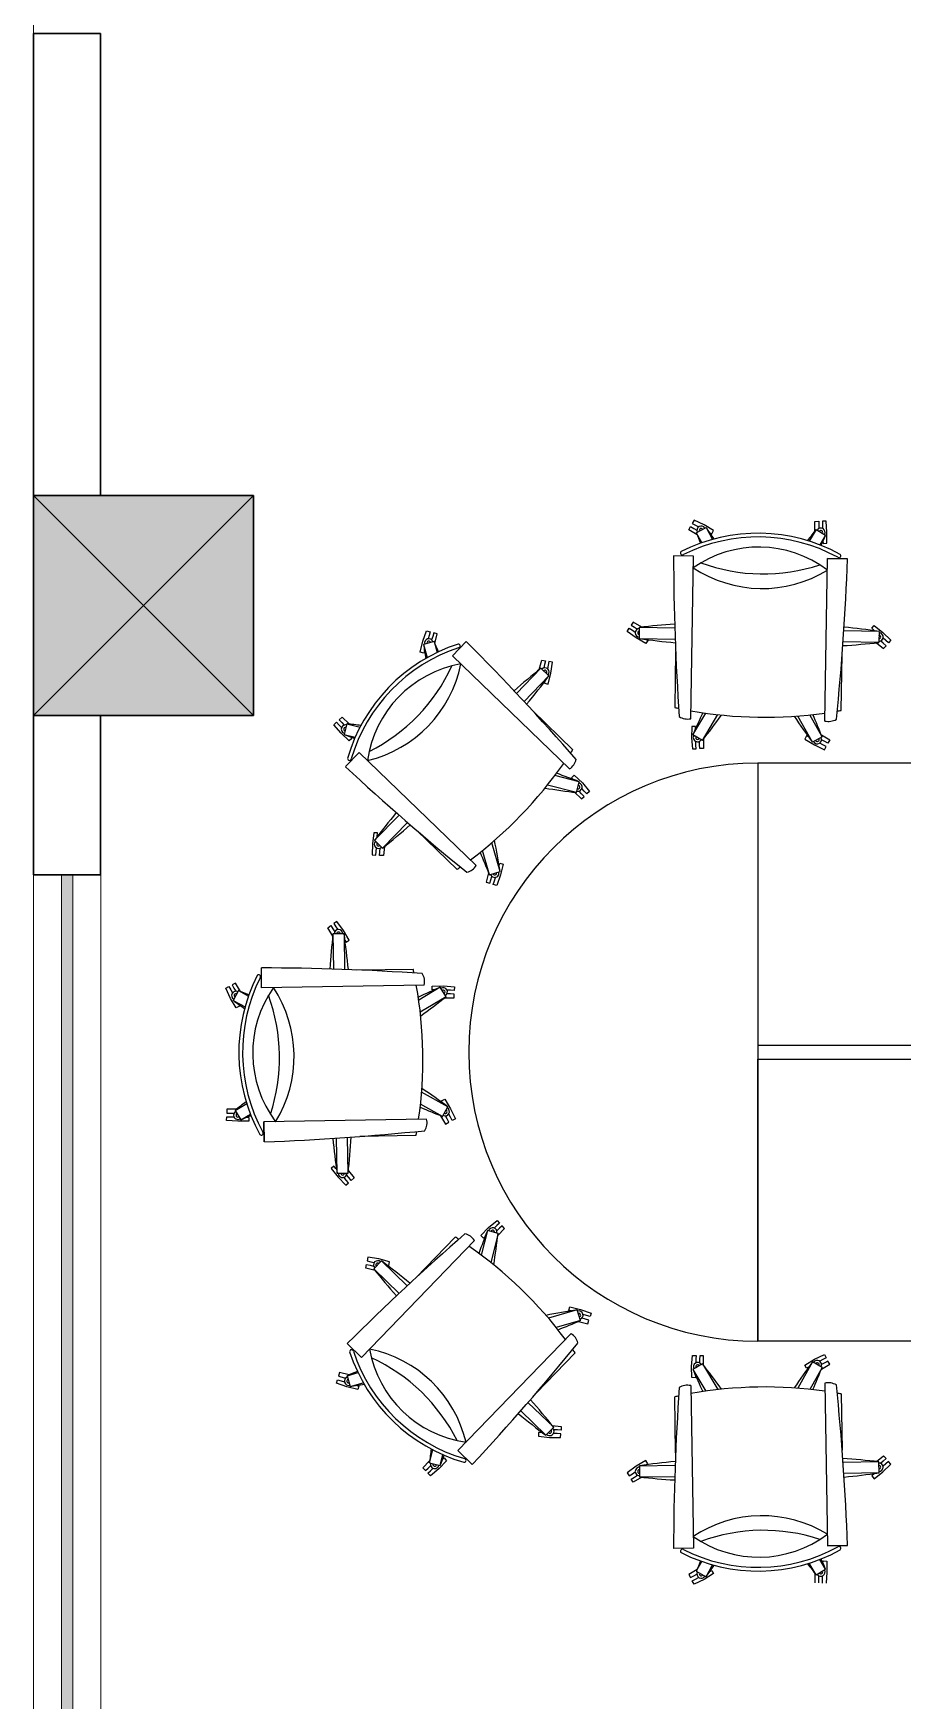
# Model space of a CAD drawing. Header units: inches. Extents: x 327481 to 195042051, y -335014 to 44773228.
# Drawn here: x 366060.3 to 366177, y -329182.4 to -328958.7 of the extents above; entities that cross this region are included whole.
import ezdxf

# ---------------------------------------------------------------- set-up
doc = ezdxf.new("R2010")
doc.units = ezdxf.units.IN
doc.header["$MEASUREMENT"] = 0
doc.layers.add('cad-block.com', color=250, linetype='Continuous')
doc.layers.add('center', color=146, linetype='Continuous')
for name, color, linetype, lineweight in [('column 1', 146, 'Continuous', 30), ('furniture', 251, 'Continuous', 13), ('GLASS', 140, 'Continuous', 5), ('TEXT', 7, 'Continuous', 0), ('WALL', 12, 'Continuous', 30)]:
    doc.layers.add(name, color=color, linetype=linetype, lineweight=lineweight)

# ---------------------------------------------------------------- blocks, each defined once
blk = doc.blocks.new('COLUMN1')
at = {"layer": 'column 1'}
h = blk.add_hatch(color=256, dxfattribs=at)
h.paths.add_polyline_path([(1, 1), (0, 1), (0.5, 0.5)])
h.paths.add_polyline_path([(1, 1), (0.5, 0.5), (1, 0)])
h.paths.add_polyline_path([(0.5, 0.5), (0, 0), (1, 0)])
h.paths.add_polyline_path([(0.5, 0.5), (0, 1), (0, 0)])
at = {"layer": 'column 1', "lineweight": 0, "ltscale": 0.3}
for p, q in [((0, 1), (1, 0)), ((0, 0), (1, 1))]:
    blk.add_line(p, q, dxfattribs=at)
at = {"layer": 'column 1', "ltscale": 0.3}
for p, q in [((1, 1), (0, 1)), ((0, 1), (0, 0)), ((1, 0), (1, 1)), ((0, 0), (1, 0))]:
    blk.add_line(p, q, dxfattribs=at)
blk = doc.blocks.new('A$C42434D32')
at = {"color": 0}
for p, q in [((-995.9, 1481.7), (-990.9, 1490.9)), ((-972.3, 1467.4), (-995.9, 1481.7)), ((-990.9, 1490.9), (-981.7, 1485.9)), ((-981, 1509.4), (-985.9, 1500.2)), ((-985.9, 1500.2), (-976.7, 1495.2)), ((-981.7, 1485.9), (-972.8, 1481.1)), ((-952.5, 1495.8), (-981, 1509.4)), ((-976.7, 1495.2), (-967.8, 1490.4)), ((-974.5, 1472.9), (-946.9, 1488.2)), ((-974.5, 1472.9), (-959, 1445)), ((-925.5, 1479.5), (-952.5, 1495.8)), ((-946.9, 1488.2), (-928.3, 1454.6)), ((-935.9, 1473.2), (-930.5, 1470.2)), ((-930.5, 1470.2), (-925.5, 1479.5)), ((-634.7, 1482.9), (-654.5, 1449.9)), ((-638.4, 1478.2), (-637.8, 1505.8)), ((-637.8, 1505.8), (-627.3, 1506.1)), ((-634.7, 1482.9), (-607.7, 1466.7)), ((-627.3, 1506.1), (-627, 1495.6)), ((-627, 1495.6), (-626.7, 1485.5)), ((-607.7, 1466.7), (-624.2, 1439.2)), ((-606.3, 1506.7), (-616.8, 1506.4)), ((-616.8, 1506.4), (-616.5, 1495.9)), ((-616.5, 1495.9), (-616.2, 1485.8)), ((-603.9, 1475.3), (-606.3, 1506.7)), ((-604.5, 1443.7), (-603.9, 1475.3)), ((-615.2, 1449.6), (-615, 1443.4)), ((-615, 1443.4), (-604.5, 1443.7)), ((-982.5, 1407.4), (-1038.9, 1408.3)), ((-990.4, 946), (-982.5, 1407.4)), ((-609.9, 939.4), (-601.9, 1400.8)), ((-601.9, 1400.8), (-545.5, 1399.9)), ((-545.5, 1399.9), (-601.9, 1400.8)), ((-1749.9, 1165.5), (-1739.4, 1195.3)), ((-1739.4, 1195.3), (-1729.3, 1192.3)), ((-1729.3, 1192.3), (-1732.3, 1182.2)), ((-1719.2, 1189.3), (-1722.2, 1179.2)), ((-1709.2, 1186.3), (-1719.2, 1189.3)), ((-1715.8, 1159.4), (-1709.2, 1186.3)), ((-1170.5, 1193.8), (-1164.7, 1202.5)), ((-1145.1, 1175), (-1170.5, 1193.8)), ((-1164.7, 1202.5), (-1155.9, 1196.7)), ((-1153.1, 1220), (-1158.9, 1211.3)), ((-1158.9, 1211.3), (-1150.1, 1205.4)), ((-1155.9, 1196.7), (-1147.5, 1191.1)), ((-1129.3, 1205.9), (-1153.1, 1220)), ((-1150.1, 1205.4), (-1141.7, 1199.8)), ((-1135.8, 1173.7), (-1135.3, 1205.2)), ((-1135.3, 1205.2), (-1035.5, 1203.5)), ((-456.2, 1193.5), (-555.9, 1195.3)), ((-476.7, 1202.5), (-469.8, 1210.4)), ((-468.8, 1195.6), (-476.7, 1202.5)), ((-469.8, 1210.4), (-445.1, 1190.8)), ((-468.6, 1195.3), (-468.8, 1195.6)), ((-456.2, 1193.5), (-456.7, 1162.1)), ((-445.1, 1190.8), (-422.4, 1169)), ((-1757.4, 1134.9), (-1749.9, 1165.5)), ((-1718.1, 1164.9), (-1748.4, 1156.2)), ((-1748.4, 1156.2), (-1737.8, 1119.3)), ((-1745.6, 1137.8), (-1747.3, 1131.9)), ((-1732.3, 1182.2), (-1735.2, 1172.5)), ((-1722.2, 1179.2), (-1725.2, 1169.5)), ((-1718.1, 1164.9), (-1709.3, 1134.1)), ((-1666.1, 1124.2), (-1626.9, 1164.8)), ((-1118, 1158.9), (-1145.1, 1175)), ((-1135.8, 1173.7), (-1034.4, 1172)), ((-1112.2, 1167.6), (-1118, 1158.9)), ((-1117.3, 1171.1), (-1112.2, 1167.6)), ((-1033.1, 1137), (-1035.8, 977.7)), ((-456.7, 1162.1), (-558.1, 1163.8)), ((-463.5, 1161.3), (-443.1, 1145.2)), ((-444.1, 1160), (-451.7, 1166.7)), ((-437.2, 1168), (-444.8, 1174.6)), ((-436.2, 1153.1), (-444.1, 1160)), ((-443.1, 1145.2), (-436.2, 1153.1)), ((-429.3, 1161), (-437.2, 1168)), ((-422.4, 1169), (-429.3, 1161)), ((-1747.3, 1131.9), (-1757.4, 1134.9)), ((-1334.3, 803.5), (-1666.1, 1124.2)), ((-1415.1, 1089.3), (-1484.5, 1017.5)), ((-1419.8, 1085.5), (-1413, 1112.3)), ((-1392.5, 1067.4), (-1415.1, 1089.3)), ((-1413, 1112.3), (-1402.7, 1110.2)), ((-1404.8, 1100), (-1406.8, 1090)), ((-1402.7, 1110.2), (-1404.8, 1100)), ((-1394.5, 1097.9), (-1396.5, 1087.9)), ((-1392.4, 1108.2), (-1394.5, 1097.9)), ((-1382.1, 1106.1), (-1392.4, 1108.2)), ((-1386.8, 1074.9), (-1382.1, 1106.1)), ((-563.4, 969.6), (-560.6, 1128.9)), ((-1392.5, 1067.4), (-1462.9, 994.5)), ((-1403.7, 1052.5), (-1404.9, 1046.4)), ((-1404.9, 1046.4), (-1394.6, 1044.3)), ((-1394.6, 1044.3), (-1386.8, 1074.9)), ((-1979.4, 950.1), (-1987.1, 942.9)), ((-1959.5, 931), (-1979.4, 950.1)), ((-1439.1, 968.8), (-1324.6, 858.1)), ((-984.3, 900.6), (-947.6, 961.8)), ((-957.3, 884.4), (-913.4, 957.5)), ((-645, 879), (-686.4, 953.6)), ((-617.5, 894.3), (-652.1, 956.7)), ((-2002.3, 928.5), (-1994.7, 935.7)), ((-1981.8, 904.5), (-2002.3, 928.5)), ((-1994.7, 935.7), (-1987.5, 928)), ((-1987.5, 928), (-1980.5, 920.7)), ((-1987.1, 942.9), (-1979.9, 935.2)), ((-1959.1, 882.7), (-1981.8, 904.5)), ((-1979.9, 935.2), (-1972.9, 927.9)), ((-1965.4, 931.6), (-1973.1, 901.1)), ((-1973.1, 901.1), (-1942, 893.3)), ((-1965.4, 931.6), (-1928.1, 922.3)), ((-987.5, 923.5), (-988.1, 892)), ((-977, 923.8), (-987.5, 923.5)), ((-957.3, 884.4), (-984.3, 900.6)), ((-976.8, 917.7), (-977, 923.8)), ((-619.7, 899.9), (-596.1, 885.6)), ((-1951.4, 889.9), (-1959.1, 882.7)), ((-1955.7, 894.3), (-1951.4, 889.9)), ((-988.1, 892), (-985.7, 860.6)), ((-985.7, 860.6), (-975.2, 860.9)), ((-975.5, 871.3), (-975.7, 881.5)), ((-975.2, 860.9), (-975.5, 871.3)), ((-965, 871.6), (-965.3, 881.8)), ((-964.7, 861.2), (-965, 871.6)), ((-954.2, 861.5), (-964.7, 861.2)), ((-953.6, 889.1), (-954.2, 861.5)), ((-661.5, 897), (-666.5, 887.8)), ((-666.5, 887.8), (-639.5, 871.4)), ((-656.1, 894.1), (-661.5, 897)), ((-617.5, 894.3), (-645, 879)), ((-639.5, 871.4), (-611, 857.8)), ((-615.3, 872.1), (-624.2, 876.9)), ((-610.3, 881.3), (-619.2, 886.1)), ((-606, 867.1), (-615.3, 872.1)), ((-611, 857.8), (-606, 867.1)), ((-601.1, 876.3), (-610.3, 881.3)), ((-596.1, 885.6), (-601.1, 876.3)), ((-1930.6, 850.5), (-1969.8, 809.9)), ((-1969.8, 809.9), (-1930.6, 850.5)), ((-1598.7, 529.8), (-1930.6, 850.5)), ((-1314.1, 736.6), (-1396.8, 757.2)), ((-1306.5, 767.1), (-1375.8, 784.4)), ((-1328.1, 778.4), (-1320.5, 785.6)), ((-1323.9, 773.9), (-1328.1, 778.4)), ((-1320.5, 785.6), (-1297.7, 763.8)), ((-1314.1, 736.6), (-1306.5, 767.1)), ((-1297.7, 763.8), (-1277.2, 739.8)), ((-1320.1, 737.3), (-1300.1, 718.2)), ((-1299.7, 733), (-1306.7, 740.4)), ((-1300.1, 718.2), (-1292.5, 725.4)), ((-1292.5, 725.4), (-1299.7, 733)), ((-1292.1, 740.2), (-1299, 747.6)), ((-1284.9, 732.6), (-1292.1, 740.2)), ((-1277.2, 739.8), (-1284.9, 732.6)), ((-1887.1, 600.9), (-1817.8, 672.6)), ((-1889.3, 622.4), (-1893, 591.1)), ((-1878.8, 621.7), (-1889.3, 622.4)), ((-1879.6, 611.2), (-1878.8, 621.7)), ((-1864.4, 579), (-1794, 651.9)), ((-1652.9, 518.3), (-1767.5, 629)), ((-1893, 591.1), (-1893.6, 559.6)), ((-1887.1, 600.9), (-1864.4, 579)), ((-1883.1, 558.8), (-1882.4, 569.3)), ((-1882.4, 569.3), (-1881.7, 579.4)), ((-1879.6, 610.9), (-1879.6, 611.2)), ((-1872.7, 558.1), (-1871.9, 568.6)), ((-1871.9, 568.6), (-1871.3, 578.7)), ((-1859.1, 583.2), (-1862.2, 557.4)), ((-1561.4, 503.3), (-1581.1, 572)), ((-1531.1, 512), (-1554.6, 594)), ((-1893.6, 559.6), (-1883.1, 558.8)), ((-1862.2, 557.4), (-1872.7, 558.1)), ((-1534, 530.4), (-1532.2, 536.3)), ((-1532.2, 536.3), (-1522.2, 533.3)), ((-1522.2, 533.3), (-1529.7, 502.7)), ((-1563.8, 508.8), (-1570.4, 482)), ((-1570.4, 482), (-1560.3, 479)), ((-1561.4, 503.3), (-1531.1, 512)), ((-1560.3, 479), (-1557.3, 489)), ((-1557.3, 489), (-1554.4, 498.7)), ((-1550.3, 476), (-1547.3, 486)), ((-1540.2, 473), (-1550.3, 476)), ((-1547.3, 486), (-1544.4, 495.7)), ((-1529.7, 502.7), (-1540.2, 473)), ((-2020, 353.1), (-2011.3, 358.9)), ((-2005.9, 329.3), (-2020, 353.1)), ((-2011.3, 358.9), (-2005.4, 350.1)), ((-2005.4, 350.1), (-1999.8, 341.7)), ((-1973.7, 335.8), (-2005.2, 335.3)), ((-2005.2, 335.3), (-2003.5, 235.5)), ((-1993.8, 370.5), (-2002.5, 364.7)), ((-2002.5, 364.7), (-1996.7, 355.9)), ((-1996.7, 355.9), (-1991.1, 347.5)), ((-1975, 345.1), (-1993.8, 370.5)), ((-1958.9, 318), (-1975, 345.1)), ((-1973.7, 335.8), (-1972, 234.4)), ((-1971.1, 317.3), (-1967.6, 312.2)), ((-1967.6, 312.2), (-1958.9, 318)), ((-2207.4, 182.5), (-2208.3, 238.9)), ((-2281.7, 195.9), (-2290.9, 190.9)), ((-2290.9, 190.9), (-2285.9, 181.7)), ((-2267.4, 172.3), (-2281.7, 195.9)), ((-1746, 190.4), (-2207.4, 182.5)), ((-1937, 233.1), (-1777.7, 235.8)), ((-2309.4, 181), (-2300.2, 185.9)), ((-2295.8, 152.5), (-2309.4, 181)), ((-2300.2, 185.9), (-2295.2, 176.7)), ((-2279.5, 125.5), (-2295.8, 152.5)), ((-2295.2, 176.7), (-2290.4, 167.8)), ((-2272.9, 174.5), (-2288.2, 146.9)), ((-2288.2, 146.9), (-2254.6, 128.3)), ((-2285.9, 181.7), (-2281.1, 172.8)), ((-2272.9, 174.5), (-2245, 159)), ((-1700.6, 184.3), (-1761.8, 147.6)), ((-1684.4, 157.3), (-1757.5, 113.4)), ((-1723.8, 177), (-1723.5, 187.5)), ((-1717.7, 176.8), (-1723.8, 177)), ((-1723.5, 187.5), (-1692, 188.1)), ((-1684.4, 157.3), (-1700.6, 184.3)), ((-1692, 188.1), (-1660.6, 185.7)), ((-1689.1, 153.6), (-1661.5, 154.2)), ((-1671.6, 165), (-1681.8, 165.3)), ((-1671.3, 175.5), (-1681.5, 175.7)), ((-1661.2, 164.7), (-1671.6, 165)), ((-1660.9, 175.2), (-1671.3, 175.5)), ((-1661.5, 154.2), (-1661.2, 164.7)), ((-1660.6, 185.7), (-1660.9, 175.2)), ((-2270.2, 130.5), (-2279.5, 125.5)), ((-2273.2, 135.9), (-2270.2, 130.5)), ((-1679, -155), (-1753.6, -113.6)), ((-1697, -138.5), (-1687.8, -133.5)), ((-1694.1, -143.9), (-1697, -138.5)), ((-1687.8, -133.5), (-1671.4, -160.5)), ((-2306.7, -193.7), (-2306.4, -183.2)), ((-2306.4, -183.2), (-2295.9, -183.5)), ((-2305.8, -162.2), (-2306.1, -172.7)), ((-2306.1, -172.7), (-2295.6, -173)), ((-2278.2, -161.6), (-2305.8, -162.2)), ((-2295.9, -183.5), (-2285.8, -183.8)), ((-2295.6, -173), (-2285.5, -173.3)), ((-2282.9, -165.3), (-2249.9, -145.5)), ((-2282.9, -165.3), (-2266.7, -192.3)), ((-2266.7, -192.3), (-2239.2, -175.8)), ((-2249.6, -184.8), (-2243.4, -185)), ((-2243.4, -185), (-2243.7, -195.5)), ((-1694.3, -182.5), (-1756.7, -147.9)), ((-1699.9, -180.3), (-1685.6, -203.9)), ((-1694.3, -182.5), (-1679, -155)), ((-1681.3, -189.7), (-1686.1, -180.8)), ((-1672.1, -184.7), (-1676.9, -175.8)), ((-1667.1, -194), (-1672.1, -184.7)), ((-1671.4, -160.5), (-1657.8, -189)), ((-1657.8, -189), (-1667.1, -194)), ((-2275.3, -196.1), (-2306.7, -193.7)), ((-2243.7, -195.5), (-2275.3, -196.1)), ((-1739.4, -190.1), (-2200.8, -198.1)), ((-2200.8, -198.1), (-2199.9, -254.5)), ((-2199.9, -254.5), (-2200.8, -198.1)), ((-1685.6, -203.9), (-1676.3, -198.9)), ((-1676.3, -198.9), (-1681.3, -189.7)), ((-1993.5, -343.8), (-1995.3, -244.1)), ((-1962.1, -343.3), (-1963.8, -241.9)), ((-1769.6, -236.6), (-1928.9, -239.4)), ((-2002.5, -323.3), (-2010.4, -330.2)), ((-2010.4, -330.2), (-1990.8, -354.9)), ((-1995.6, -331.2), (-2002.5, -323.3)), ((-1995.3, -331.4), (-1995.6, -331.2)), ((-1993.5, -343.8), (-1962.1, -343.3)), ((-1990.8, -354.9), (-1969, -377.6)), ((-1968, -362.8), (-1974.6, -355.2)), ((-1969, -377.6), (-1961, -370.7)), ((-1961, -370.7), (-1968, -362.8)), ((-1960, -355.9), (-1966.7, -348.3)), ((-1961.3, -336.5), (-1945.2, -356.9)), ((-1953.1, -363.8), (-1960, -355.9)), ((-1945.2, -356.9), (-1953.1, -363.8)), ((-1585.6, -520.5), (-1563.8, -497.7)), ((-1567.1, -506.5), (-1584.4, -575.8)), ((-1536.6, -514.1), (-1567.1, -506.5)), ((-1563.8, -497.7), (-1539.8, -477.2)), ((-1536.6, -514.1), (-1557.2, -596.8)), ((-1540.2, -492.1), (-1547.6, -499)), ((-1533, -499.7), (-1540.4, -506.7)), ((-1532.6, -484.9), (-1540.2, -492.1)), ((-1539.8, -477.2), (-1532.6, -484.9)), ((-1537.3, -520.1), (-1518.2, -500.1)), ((-1525.4, -492.5), (-1533, -499.7)), ((-1518.2, -500.1), (-1525.4, -492.5)), ((-1603.5, -534.3), (-1924.2, -866.1)), ((-1768.8, -639.1), (-1658.1, -524.6)), ((-1578.4, -528.1), (-1585.6, -520.5)), ((-1573.9, -523.9), (-1578.4, -528.1)), ((-1912.3, -613), (-1910.2, -602.7)), ((-1885.5, -619.8), (-1912.3, -613)), ((-1910.2, -602.7), (-1900, -604.8)), ((-1906.1, -582.1), (-1908.2, -592.4)), ((-1908.2, -592.4), (-1897.9, -594.5)), ((-1874.9, -586.8), (-1906.1, -582.1)), ((-1900, -604.8), (-1890, -606.8)), ((-1897.9, -594.5), (-1887.9, -596.5)), ((-1867.4, -592.5), (-1889.3, -615.1)), ((-1844.3, -594.6), (-1874.9, -586.8)), ((-1867.4, -592.5), (-1794.5, -662.9)), ((-1852.5, -603.7), (-1846.4, -604.9)), ((-1846.4, -604.9), (-1844.3, -594.6)), ((-1889.3, -615.1), (-1817.5, -684.5)), ((-1312, -731.1), (-1394, -754.6)), ((-1336.3, -732.2), (-1333.3, -722.2)), ((-1330.4, -734), (-1336.3, -732.2)), ((-1333.3, -722.2), (-1302.7, -729.7)), ((-1303.3, -761.4), (-1312, -731.1)), ((-1302.7, -729.7), (-1273, -740.2)), ((-1289, -757.3), (-1298.7, -754.4)), ((-1286, -747.3), (-1295.7, -744.4)), ((-1276, -750.3), (-1286, -747.3)), ((-1273, -740.2), (-1276, -750.3)), ((-1329.8, -798.7), (-1650.5, -1130.6)), ((-1303.3, -761.4), (-1372, -781.1)), ((-1308.8, -763.8), (-1282, -770.4)), ((-1279, -760.3), (-1289, -757.3)), ((-1282, -770.4), (-1279, -760.3)), ((-1924.2, -866.1), (-1964.8, -826.9)), ((-1318.3, -852.9), (-1429, -967.5)), ((-988.1, -892), (-985.7, -860.6)), ((-987.5, -923.5), (-988.1, -892)), ((-985.7, -860.6), (-975.2, -860.9)), ((-957.3, -884.4), (-984.3, -900.6)), ((-975.5, -871.3), (-975.7, -881.5)), ((-975.2, -860.9), (-975.5, -871.3)), ((-965, -871.6), (-965.3, -881.8)), ((-964.7, -861.2), (-965, -871.6)), ((-954.2, -861.5), (-964.7, -861.2)), ((-957.3, -884.4), (-913.4, -957.5)), ((-953.6, -889.1), (-954.2, -861.5)), ((-645, -879), (-686.4, -953.6)), ((-666.5, -887.8), (-639.5, -871.4)), ((-661.5, -897), (-666.5, -887.8)), ((-656.1, -894.1), (-661.5, -897)), ((-617.5, -894.3), (-652.1, -956.7)), ((-617.5, -894.3), (-645, -879)), ((-639.5, -871.4), (-611, -857.8)), ((-615.3, -872.1), (-624.2, -876.9)), ((-619.7, -899.9), (-596.1, -885.6)), ((-610.3, -881.3), (-619.2, -886.1)), ((-606, -867.1), (-615.3, -872.1)), ((-611, -857.8), (-606, -867.1)), ((-601.1, -876.3), (-610.3, -881.3)), ((-596.1, -885.6), (-601.1, -876.3)), ((-1995.3, -939.4), (-1992.3, -929.3)), ((-1965.5, -949.9), (-1995.3, -939.4)), ((-1992.3, -929.3), (-1982.2, -932.3)), ((-1986.3, -909.2), (-1989.3, -919.2)), ((-1989.3, -919.2), (-1979.2, -922.2)), ((-1959.4, -915.8), (-1986.3, -909.2)), ((-1982.2, -932.3), (-1972.5, -935.2)), ((-1979.2, -922.2), (-1969.5, -925.2)), ((-1964.9, -918.1), (-1934.1, -909.3)), ((-1964.9, -918.1), (-1956.2, -948.4)), ((-1956.2, -948.4), (-1919.3, -937.8)), ((-1937.8, -945.6), (-1931.9, -947.3)), ((-990.4, -946), (-982.5, -1407.4)), ((-977, -923.8), (-987.5, -923.5)), ((-984.3, -900.6), (-947.6, -961.8)), ((-976.8, -917.7), (-977, -923.8)), ((-609.9, -939.4), (-601.9, -1400.8)), ((-1934.9, -957.4), (-1965.5, -949.9)), ((-1931.9, -947.3), (-1934.9, -957.4)), ((-1033.1, -1137), (-1035.8, -977.7)), ((-563.4, -969.6), (-560.6, -1128.9)), ((-1400.9, -1087.1), (-1472.6, -1017.8)), ((-1379, -1064.4), (-1451.9, -994)), ((-1421.7, -1078.8), (-1422.4, -1089.3)), ((-1411.2, -1079.6), (-1421.7, -1078.8)), ((-1410.9, -1079.6), (-1411.2, -1079.6)), ((-1400.9, -1087.1), (-1379, -1064.4)), ((-1383.2, -1059.1), (-1357.4, -1062.2)), ((-1369.3, -1082.4), (-1379.4, -1081.7)), ((-1368.6, -1071.9), (-1378.7, -1071.3)), ((-1358.8, -1083.1), (-1369.3, -1082.4)), ((-1358.1, -1072.7), (-1368.6, -1071.9)), ((-1359.6, -1093.6), (-1358.8, -1083.1)), ((-1357.4, -1062.2), (-1358.1, -1072.7)), ((-1731.6, -1165.4), (-1722.3, -1128.1)), ((-1650.5, -1130.6), (-1609.9, -1169.8)), ((-1609.9, -1169.8), (-1650.5, -1130.6)), ((-1422.4, -1089.3), (-1391.1, -1093)), ((-1391.1, -1093), (-1359.6, -1093.6)), ((-1731, -1159.5), (-1750.1, -1179.4)), ((-1750.1, -1179.4), (-1742.9, -1187.1)), ((-1742.9, -1187.1), (-1735.2, -1179.9)), ((-1735.2, -1179.9), (-1727.9, -1172.9)), ((-1731.6, -1165.4), (-1701.1, -1173.1)), ((-1704.5, -1181.8), (-1728.5, -1202.3)), ((-1728, -1187.5), (-1720.7, -1180.5)), ((-1682.7, -1159.1), (-1704.5, -1181.8)), ((-1701.1, -1173.1), (-1693.3, -1142)), ((-1694.3, -1155.7), (-1689.9, -1151.4)), ((-1689.9, -1151.4), (-1682.7, -1159.1)), ((-1145.1, -1175), (-1170.5, -1193.8)), ((-1118, -1158.9), (-1145.1, -1175)), ((-1135.8, -1173.7), (-1034.4, -1172)), ((-1135.8, -1173.7), (-1135.3, -1205.2)), ((-1112.2, -1167.6), (-1118, -1158.9)), ((-1117.3, -1171.1), (-1112.2, -1167.6)), ((-456.7, -1162.1), (-558.1, -1163.8)), ((-463.5, -1161.3), (-443.1, -1145.2)), ((-456.2, -1193.5), (-456.7, -1162.1)), ((-444.1, -1160), (-451.7, -1166.7)), ((-445.1, -1190.8), (-422.4, -1169)), ((-437.2, -1168), (-444.8, -1174.6)), ((-436.2, -1153.1), (-444.1, -1160)), ((-443.1, -1145.2), (-436.2, -1153.1)), ((-429.3, -1161), (-437.2, -1168)), ((-422.4, -1169), (-429.3, -1161)), ((-1735.7, -1194.7), (-1728, -1187.5)), ((-1728.5, -1202.3), (-1735.7, -1194.7)), ((-1170.5, -1193.8), (-1164.7, -1202.5)), ((-1164.7, -1202.5), (-1155.9, -1196.7)), ((-1158.9, -1211.3), (-1150.1, -1205.4)), ((-1153.1, -1220), (-1158.9, -1211.3)), ((-1155.9, -1196.7), (-1147.5, -1191.1)), ((-1129.3, -1205.9), (-1153.1, -1220)), ((-1150.1, -1205.4), (-1141.7, -1199.8)), ((-1135.3, -1205.2), (-1035.5, -1203.5)), ((-456.2, -1193.5), (-555.9, -1195.3)), ((-468.8, -1195.6), (-476.7, -1202.5)), ((-476.7, -1202.5), (-469.8, -1210.4)), ((-469.8, -1210.4), (-445.1, -1190.8)), ((-468.6, -1195.3), (-468.8, -1195.6)), ((-982.5, -1407.4), (-1038.9, -1408.3)), ((-601.9, -1400.8), (-545.5, -1399.9)), ((-545.5, -1399.9), (-601.9, -1400.8)), ((-974.5, -1472.9), (-959, -1445)), ((-946.9, -1488.2), (-928.3, -1454.6)), ((-634.7, -1482.9), (-654.5, -1449.9)), ((-607.7, -1466.7), (-624.2, -1439.2)), ((-615.2, -1449.6), (-615, -1443.4)), ((-615, -1443.4), (-604.5, -1443.7)), ((-604.5, -1443.7), (-603.9, -1475.3)), ((-972.3, -1467.4), (-995.9, -1481.7)), ((-995.9, -1481.7), (-990.9, -1490.9)), ((-990.9, -1490.9), (-981.7, -1485.9)), ((-985.9, -1500.2), (-976.7, -1495.2)), ((-981, -1509.4), (-985.9, -1500.2)), ((-981.7, -1485.9), (-972.8, -1481.1)), ((-952.5, -1495.8), (-981, -1509.4)), ((-976.7, -1495.2), (-967.8, -1490.4)), ((-974.5, -1472.9), (-946.9, -1488.2)), ((-925.5, -1479.5), (-952.5, -1495.8)), ((-935.9, -1473.2), (-930.5, -1470.2)), ((-930.5, -1470.2), (-925.5, -1479.5)), ((-638.4, -1478.2), (-637.8, -1505.8)), ((-634.7, -1482.9), (-607.7, -1466.7)), ((-627.3, -1506.1), (-627, -1495.6)), ((-627, -1495.6), (-626.7, -1485.5)), ((-616.8, -1506.4), (-616.5, -1495.9)), ((-616.5, -1495.9), (-616.2, -1485.8)), ((-603.9, -1475.3), (-606.3, -1506.7))]:
    blk.add_line(p, q, dxfattribs=at)
at = {"color": 0, "ltscale": 0.7}
for p, q in [((-800, 820), (-800, -820)), ((800, 820), (-800, 820)), ((-800, 820), (-800, 20)), ((-800, 20), (800, 20)), ((-800, -820), (-800, -20)), ((-800, -20), (800, -20)), ((800, -820), (-800, -820))]:
    blk.add_line(p, q, dxfattribs=at)
at = {"color": 0}
for centre, radius, start, end in [((-799.3, 990.8), 481.4, 61.0855, 116.9482), ((774.5, 2164.3), 1880.6, 201.569, 202.5322), ((-960.7, 1480.6), 12.1, 29.0168, 209.0168), ((-960.7, 1480.6), 5.25, 29.0168, 209.0168), ((-2459.4, 370.5), 1880.6, 35.2487, 36.4646), ((838.5, 313.9), 1880.6, 141.569, 142.785), ((-621.2, 1474.8), 12.1, 329.0168, 149.0168), ((-621.2, 1474.8), 5.25, 329.0168, 149.0168), ((-2331.9, 2217.6), 1880.6, 335.5015, 336.4646), ((-1014.2, 1415.7), 5.33, 127.7059, 306.0897), ((-799.3, 990.8), 470.9, 61.3096, 116.724), ((-797.3, 1109.2), 323.7, 53.008, 125.0256), ((5751.4, 1418.8), 6790.3, 180.0886, 183.94274), ((-787.7, 1668.3), 353, 236.399, 301.6346), ((-784.3, 1865.4), 508.8, 249.6557, 288.3779), ((-7331.4, 1643.3), 6790.3, 354.09091, 357.94504), ((-569.9, 1408.1), 5.33, 231.9439, 50.3277), ((-1135.5, 1189.5), 12.1, 89.0168, 269.0168), ((-1135.5, 1189.5), 5.25, 89.0168, 269.0168), ((-923.5, -663.5), 1880.6, 93.4238, 96.4646), ((-731.9, -666.8), 1880.6, 81.569, 84.6098), ((-456.5, 1177.8), 12.1, 269.0168, 89.0168), ((-456.5, 1177.8), 5.25, 269.0168, 89.0168), ((-1501.1, 700.1), 481.4, 108.0518, 163.9145), ((-1501.1, 700.1), 470.9, 108.276, 163.6904), ((111.4, 1435.4), 1880.6, 188.5354, 189.7513), ((-1733.3, 1160.6), 12.1, 15.9832, 195.9832), ((-1733.3, 1160.6), 5.25, 15.9832, 195.9832), ((-3443.7, 417.1), 1880.6, 22.4678, 23.431), ((-1649.6, 1152.5), 5.33, 278.9103, 97.2941), ((-6435.8, -3629.3), 6790.3, 41.05726, 44.9114), ((-860.1, 3034), 1880.6, 261.569, 264.6918), ((-668.5, 3030.7), 1880.6, 273.3419, 276.4646), ((-1586.3, 782.4), 323.7, 99.9744, 171.992), ((-1988.4, 1171), 353, 283.3654, 348.601), ((-2130.1, 1307.9), 508.8, 296.6221, 335.3443), ((-243.5, -381.8), 1880.6, 128.5354, 131.5762), ((-1403.8, 1078.3), 12.1, 315.9832, 135.9832), ((-2902.9, 2187.9), 1880.6, 320.3082, 323.431), ((-1403.8, 1078.3), 5.25, 315.9832, 135.9832), ((-779.4, 2147.9), 1197.9, 257.6428, 258.1995), ((-999.1, 990), 44.9, 238.0124, 281.1786), ((-779.4, 2147.9), 1197.9, 259.8766, 278.1571), ((739.9, 149.6), 1880.6, 154.3738, 156.4646), ((-2430.5, 2053.3), 1880.6, 321.569, 324.3165), ((867.4, 1996.7), 1880.6, 213.7172, 216.4646), ((-2366.5, 202.9), 1880.6, 21.569, 23.6599), ((-779.4, 2147.9), 1197.9, 279.8341, 280.3909), ((-1969.3, 916.4), 12.1, 75.9832, 255.9832), ((-1969.3, 916.4), 5.25, 75.9832, 255.9832), ((-1284.9, 2651.3), 1880.6, 248.5354, 249.4985), ((-2180.6, -936.7), 1880.6, 82.215, 83.431), ((-599.7, 983.1), 44.9, 256.8551, 300.0213), ((-2333.3, 1504.3), 1197.9, 326.8005, 327.3572), ((-970.8, 892.5), 12.1, 149.0168, 329.0168), ((-970.8, 892.5), 5.25, 149.0168, 329.0168), ((-631.3, 886.7), 12.1, 209.0168, 29.0168), ((-631.3, 886.7), 5.25, 209.0168, 29.0168), ((2656.4, 5780.4), 6790.3, 227.05496, 230.90909), ((-1958.3, 833), 5.33, 174.6723, 353.0561), ((-2333.3, 1504.3), 1197.9, 306.8429, 325.1234), ((-1359.2, 840.8), 44.9, 303.8214, 346.9876), ((-1994.7, -983.1), 1880.6, 68.5354, 70.6262), ((-1310.3, 751.9), 12.1, 255.9832, 75.9832), ((-1310.3, 751.9), 5.25, 255.9832, 75.9832), ((-1099, 2604.9), 1880.6, 260.6835, 263.431), ((-376.7, -519.6), 1880.6, 140.3902, 143.431), ((-3036.1, 2050), 1880.6, 308.5354, 311.6581), ((-1875.8, 589.9), 12.1, 135.9832, 315.9832), ((-1875.8, 589.9), 5.25, 135.9832, 315.9832), ((-3391, 232.9), 1880.6, 8.5354, 11.2828), ((-2333.3, 1504.3), 1197.9, 304.6091, 305.1659), ((-1636.8, 553.5), 44.9, 284.9787, 328.1449), ((164.2, 1251.1), 1880.6, 201.3401, 203.431), ((-1546.3, 507.7), 12.1, 195.9832, 15.9832), ((-1546.3, 507.7), 5.25, 195.9832, 15.9832), ((-136.5, 123.5), 1880.6, 173.5354, 176.5762), ((-1989.5, 335.5), 12.1, 0.9832, 180.9832), ((-1989.5, 335.5), 5.25, 0.9832, 180.9832), ((-3834, 60.1), 1880.6, 5.3082, 8.431), ((-2218.8, -6551.4), 6790.3, 86.05726, 89.9114), ((-1790.8, -0.7), 481.4, 153.0518, 208.9145), ((-1790.8, -0.7), 470.9, 153.276, 208.6904), ((-2215.7, 214.2), 5.33, 323.9103, 142.2941), ((-2947.9, -20.6), 1197.9, 11.8005, 12.3572), ((-2947.9, -20.6), 1197.9, 351.8429, 10.1234), ((-1790, 199.1), 44.9, 348.8214, 31.9876), ((-2280.6, 160.7), 12.1, 60.9832, 240.9832), ((-1170.5, 1659.4), 1880.6, 233.5354, 234.7513), ((-2280.6, 160.7), 5.25, 60.9832, 240.9832), ((-2964.3, -1574.5), 1880.6, 67.4678, 68.431), ((-1909.2, -2.7), 323.7, 144.9744, 216.992), ((-2665.4, -15.7), 508.8, 341.6221, 20.3443), ((-2468.3, -12.3), 353, 328.3654, 33.601), ((-949.6, -1539.9), 1880.6, 113.5354, 115.6262), ((-2853.3, 1630.5), 1880.6, 305.6835, 308.431), ((-1692.5, 170.8), 12.1, 300.9832, 120.9832), ((-1692.5, 170.8), 5.25, 300.9832, 120.9832), ((-1113.9, -1638.5), 1880.6, 127.215, 128.431), ((-2796.7, -1667.4), 1880.6, 53.5354, 56.2828), ((-2274.8, -178.8), 12.1, 120.9832, 300.9832), ((-2274.8, -178.8), 5.25, 120.9832, 300.9832), ((-3017.6, 1531.9), 1880.6, 293.5354, 294.4985), ((-1002.9, 1566.5), 1880.6, 246.3401, 248.431), ((-1686.7, -168.7), 12.1, 240.9832, 60.9832), ((-1686.7, -168.7), 5.25, 240.9832, 60.9832), ((-2208.1, -230.1), 5.33, 219.6723, 38.0561), ((-2443.3, 6531.4), 6790.3, 272.05496, 275.90909), ((-2947.9, -20.6), 1197.9, 349.6091, 350.1659), ((-1783.1, -200.3), 44.9, 329.9787, 13.1449), ((-133.2, -68.1), 1880.6, 185.3902, 188.431), ((-3830.7, -131.5), 1880.6, 353.5354, 356.6581), ((-1977.8, -343.5), 12.1, 180.9832, 0.9832), ((-1977.8, -343.5), 5.25, 180.9832, 0.9832), ((2829.3, -5635.8), 6790.3, 131.05726, 134.9114), ((-1640.8, -559.2), 44.9, 33.8214, 76.9876), ((183.1, -1194.7), 1880.6, 158.5354, 160.6262), ((-1551.9, -510.3), 12.1, 345.9832, 165.9832), ((-1551.9, -510.3), 5.25, 345.9832, 165.9832), ((-3404.9, -299), 1880.6, 350.6835, 353.431), ((-2304.3, -1533.3), 1197.9, 56.8005, 57.3572), ((-2304.3, -1533.3), 1197.9, 36.8429, 55.1234), ((-1878.3, -603.8), 12.1, 45.9832, 225.9832), ((-1878.3, -603.8), 5.25, 45.9832, 225.9832), ((-2987.9, -2102.9), 1880.6, 50.3082, 53.431), ((-418.2, 556.5), 1880.6, 218.5354, 221.5762), ((-1032.9, -2591), 1880.6, 98.5354, 101.2828), ((-1307.7, -746.3), 12.1, 285.9832, 105.9832), ((-1307.7, -746.3), 5.25, 285.9832, 105.9832), ((-2051.1, 964.2), 1880.6, 291.3401, 293.431), ((-1353.5, -836.8), 44.9, 14.9787, 58.1449), ((-1952.5, -849.6), 5.33, 8.9103, 187.2941), ((-1500.1, -701.1), 481.4, 198.0518, 253.9145), ((-1500.1, -701.1), 470.9, 198.276, 253.6904), ((-1582.4, -786.3), 323.7, 189.9744, 261.992), ((-1971, -1188.4), 353, 13.3654, 78.601), ((-6580.4, 3456.4), 6790.3, 317.05496, 320.90909), ((-2304.3, -1533.3), 1197.9, 34.6091, 35.1659), ((-2107.9, -1330.1), 508.8, 26.6221, 65.3443), ((-970.8, -892.5), 12.1, 30.9832, 210.9832), ((-970.8, -892.5), 5.25, 30.9832, 210.9832), ((-2430.5, -2053.3), 1880.6, 35.6835, 38.431), ((867.4, -1996.7), 1880.6, 143.5354, 146.2828), ((-2366.5, -202.9), 1880.6, 336.3401, 338.431), ((-631.3, -886.7), 12.1, 330.9832, 150.9832), ((-631.3, -886.7), 5.25, 330.9832, 150.9832), ((-1960.6, -933.3), 12.1, 105.9832, 285.9832), ((-1960.6, -933.3), 5.25, 105.9832, 285.9832), ((-1217.1, -2643.7), 1880.6, 112.4678, 113.431), ((-2235.4, 911.4), 1880.6, 278.5354, 279.7513), ((-999.1, -990), 44.9, 78.8214, 121.9876), ((739.9, -149.6), 1880.6, 203.5354, 205.6262), ((-599.7, -983.1), 44.9, 59.9787, 103.1449), ((-7331.4, -1643.3), 6790.3, 2.05496, 5.90909), ((-2850, -2236.1), 1880.6, 38.5354, 41.6581), ((5751.4, -1418.8), 6790.3, 176.05726, 179.9114), ((-779.4, -2147.9), 1197.9, 101.8005, 102.3572), ((-779.4, -2147.9), 1197.9, 81.8429, 100.1234), ((-779.4, -2147.9), 1197.9, 79.6091, 80.1659), ((-280.4, 423.3), 1880.6, 230.3902, 233.431), ((-1389.9, -1075.8), 12.1, 225.9832, 45.9832), ((-1389.9, -1075.8), 5.25, 225.9832, 45.9832), ((136.7, -1380.6), 1880.6, 172.215, 173.431), ((-1716.4, -1169.3), 12.1, 165.9832, 345.9832), ((-1716.4, -1169.3), 5.25, 165.9832, 345.9832), ((-3451.3, -484.9), 1880.6, 338.5354, 339.4985), ((-1633, -1158.3), 5.33, 264.6723, 83.0561), ((-1135.5, -1189.5), 12.1, 90.9832, 270.9832), ((-860.1, -3034), 1880.6, 95.3082, 98.431), ((-668.5, -3030.7), 1880.6, 83.5354, 86.6581), ((-456.5, -1177.8), 12.1, 270.9832, 90.9832), ((-456.5, -1177.8), 5.25, 270.9832, 90.9832), ((-1135.5, -1189.5), 5.25, 90.9832, 270.9832), ((-923.5, 663.5), 1880.6, 263.5354, 266.5762), ((-731.9, 666.8), 1880.6, 275.3902, 278.431), ((-787.7, -1668.3), 353, 58.3654, 123.601), ((-797.3, -1109.2), 323.7, 234.9744, 306.992), ((-784.3, -1865.4), 508.8, 71.6221, 110.3443), ((-1014.2, -1415.7), 5.33, 53.9103, 232.2941), ((-799.3, -990.8), 481.4, 243.0518, 298.9145), ((-799.3, -990.8), 470.9, 243.276, 298.6904), ((-569.9, -1408.1), 5.33, 309.6723, 128.0561), ((774.5, -2164.3), 1880.6, 157.4678, 158.431), ((-2459.4, -370.5), 1880.6, 323.5354, 324.7513), ((838.5, -313.9), 1880.6, 217.215, 218.431), ((-2331.9, -2217.6), 1880.6, 23.5354, 24.4985), ((-960.7, -1480.6), 12.1, 150.9832, 330.9832), ((-960.7, -1480.6), 5.25, 150.9832, 330.9832), ((-621.2, -1474.8), 12.1, 210.9832, 30.9832), ((-621.2, -1474.8), 5.25, 210.9832, 30.9832)]:
    blk.add_arc(centre, radius, start, end, dxfattribs=at)
at = {"color": 0, "ltscale": 0.7}
blk.add_arc((-800, 0), 820, 90, 270, dxfattribs=at)

msp = doc.modelspace()

# ---------------------------------------------------------------- hatches: boundary and pattern name
at = {"layer": 'GLASS'}
msp.add_hatch(color=256, dxfattribs=at).paths.add_polyline_path([(366064.108, -329195.554), (366065.608, -329195.554), (366065.608, -329071.554), (366064.108, -329071.554)])

# ---------------------------------------------------------------- linework, layer by layer
at = {"layer": 'furniture'}
for p, q in [((366060.328, -328958.663), (366060.328, -328794.663)), ((366060.328, -329195.554), (366060.328, -329071.554)), ((366069.388, -329195.554), (366069.388, -329071.554))]:
    msp.add_line(p, q, dxfattribs=at)
at = {"layer": 'GLASS'}
msp.add_lwpolyline([(366065.608, -329071.554), (366065.608, -329195.554), (366064.108, -329195.554), (366064.108, -329071.554)], dxfattribs=at)
at = {"layer": 'TEXT'}
msp.add_line((366089.873, -329046.203), (366089.873, -329050.203), dxfattribs=at)
at = {"layer": 'WALL'}
for p, q in [((366060.328, -328958.663), (366060.328, -329020.663)), ((366069.328, -328958.663), (366060.328, -328958.663)), ((366069.328, -328958.663), (366069.328, -329020.663)), ((366069.328, -329020.663), (366060.328, -329020.663)), ((366060.328, -329050.206), (366060.328, -329071.554)), ((366069.328, -329050.206), (366060.328, -329050.206)), ((366069.328, -329050.203), (366069.328, -329071.554)), ((366069.328, -329071.554), (366060.328, -329071.554))]:
    msp.add_line(p, q, dxfattribs=at)

# ---------------------------------------------------------------- block references
at = {"layer": 'cad-block.com', "xscale": 0.04729512576283111, "yscale": 0.04729512576283111, "zscale": 0.04729512576283111}
msp.add_blockref('A$C42434D32', (366195.357, -329095.362), dxfattribs=at)
at = {"layer": 'center', "xscale": 29.5434782608645, "yscale": 29.5434782608645, "zscale": 39.3913043478359, "rotation": 90}
msp.add_blockref('COLUMN1', (366089.872, -329050.206), dxfattribs=at)

doc.saveas('drawing.dxf')
